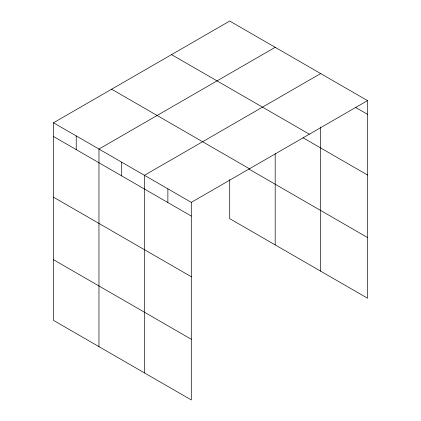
<?xml version="1.0" encoding="UTF-8"?>
<svg xmlns="http://www.w3.org/2000/svg" width="421" height="421" viewBox="0 0 421 421"><rect width="100%" height="100%" fill="white"/><g stroke="black" fill="none" stroke-linecap="round" stroke-linejoin="round"><path stroke-width="0.63" d="M367.522 100.619L229.703 21.05L53.478 122.79L53.478 320.381L191.297 399.95L191.297 202.359L367.522 100.619L367.522 298.21L229.703 218.641L229.703 179.493M275.181 47.31L98.961 149.05L98.961 346.641M320.665 73.564L144.44 175.304L144.44 372.895M355.25 107.239L367.522 114.323M171.552 54.625L309.367 134.194M303.041 137.778L367.522 175.004M111.633 89.215L249.448 168.784M249.032 169.121L367.522 237.528M53.478 122.79L191.297 202.359M53.478 136.499L191.297 216.068M53.478 197.181L191.297 276.75M53.478 259.699L191.297 339.268M320.665 127.074L320.665 271.156M275.181 153.607L275.181 244.896M167.868 188.834L167.868 202.538M121.701 162.18L121.701 175.883M76.222 135.92L76.222 149.629"/></g></svg>
